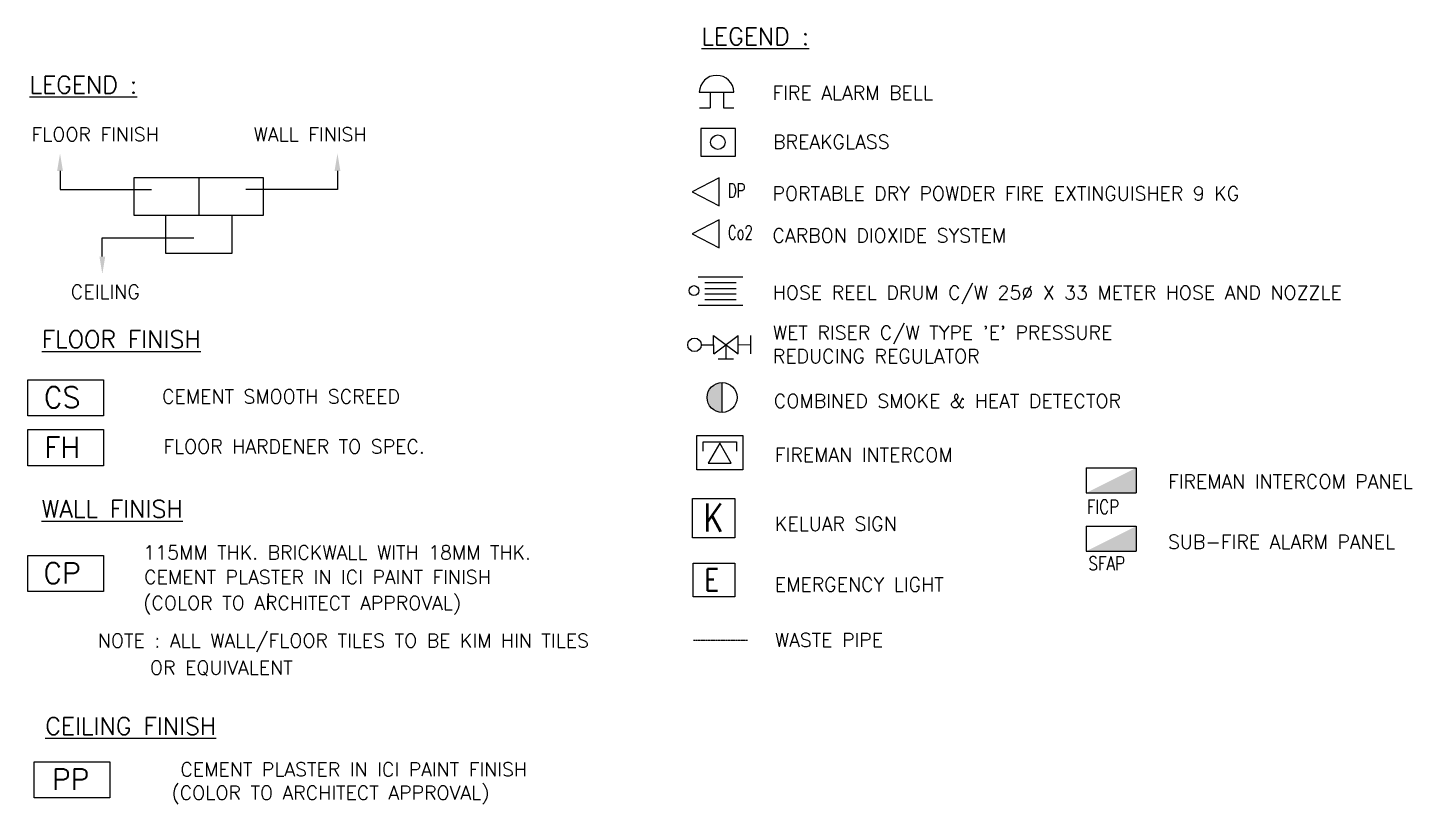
# Model space of a CAD drawing. Header units: millimetres. Extents: x -312260 to 194620, y -310600 to 21683.
# Drawn here: x -297149 to -277187, y -42354 to -31165 of the extents above; entities that cross this region are included whole.
import ezdxf
from ezdxf.enums import TextEntityAlignment as Align

# ---------------------------------------------------------------- set-up
doc = ezdxf.new("R2010")
doc.units = ezdxf.units.MM
doc.header["$LTSCALE"] = 5
doc.header["$MEASUREMENT"] = 0
doc.linetypes.add('DASHDOT2', pattern=[0.5, 0.25, -0.125, 0, -0.125])
doc.linetypes.add('HIDDEN', pattern=[0.375, 0.25, -0.125])
for name, color, linetype in [('-FF', 240, 'Continuous'), ('BOMBA', 7, 'Continuous'), ('LEG-T', 7, 'Continuous'), ('LINE', 7, 'Continuous'), ('TEXT', 7, 'Continuous')]:
    doc.layers.add(name, color=color, linetype=linetype)
doc.styles.add('E', font='ROMANS.SHX', dxfattribs={"width": 0.9})
doc.styles.add('S100', font='ROMANS.shx', dxfattribs={"height": 200})
doc.styles.add('STANDARDS', font='simplex.shx')
doc.styles.add('STYLE1', font='ROMANS.SHX', dxfattribs={"width": 0.8})

# ---------------------------------------------------------------- blocks, each defined once
blk = doc.blocks.new('FCC')
at = {"layer": '-FF', "ltscale": 10}
for p, q in [((-423, 252), (-282, 252)), ((-423, -254), (-423, 252)), ((-282, -254), (-423, -254))]:
    blk.add_line(p, q, dxfattribs=at)
at = {"layer": '-FF', "color": 3, "ltscale": 10}
blk.add_lwpolyline([(-523, 351), (0, 351), (0, -351), (-523, -351)], close=True, dxfattribs=at)
at = {"layer": '-FF', "ltscale": 10}
blk.add_lwpolyline([(-403, -1), (-100, -176), (-100, 174)], close=True, dxfattribs=at)
blk = doc.blocks.new('K')
at = {"layer": 'BOMBA', "color": 6}
blk.add_lwpolyline([(0, 353), (381, 353), (381, 0), (0, 0)], close=True, dxfattribs=at)
at = {"layer": 'BOMBA', "color": 1, "style": 'E', "width": 0.8}
blk.add_text('K', height=250, dxfattribs=at).set_placement((97, 57))

msp = doc.modelspace()

# ---------------------------------------------------------------- hatches: boundary and pattern name
at = {"layer": '-FF'}
for points in [[(-287138.1, -36276.9, 0.4142136), (-287353.9, -36492.7, 0.4142136), (-287138.1, -36708.4)], [(-281169.5, -37868.2), (-281169.5, -37508.2), (-281889.5, -37868.2)], [(-281169.5, -38709.2), (-281169.5, -38349.2), (-281889.5, -38709.2)]]:
    msp.add_hatch(color=256, dxfattribs=at).paths.add_polyline_path(points)

# ---------------------------------------------------------------- linework, layer by layer
for p, q in [((-287466.9, -32093.6), (-286967, -32093.6)), ((-287307.7, -32093.6), (-287307.7, -32317.4)), ((-287115.9, -32093.6), (-287115.9, -32317.4)), ((-287462.4, -32317.4), (-287307.7, -32317.4)), ((-287115.9, -32317.4), (-286967.4, -32317.4)), ((-287178.8, -33329.4), (-287569.6, -33529.7)), ((-287569.6, -33529.7), (-287178.8, -33730)), ((-287178.8, -33934), (-287569.6, -34134.3)), ((-287569.6, -34134.3), (-287178.8, -34334.6)), ((-286839.4, -34759.7), (-287480.3, -34759.7)), ((-286933.6, -34840.7), (-287386.1, -34840.7)), ((-286933.6, -34925.1), (-287386.1, -34925.1)), ((-286933.6, -35006.1), (-287386.1, -35006.1)), ((-286933.6, -35087.1), (-287386.1, -35087.1)), ((-286839.4, -35168.1), (-287480.3, -35168.1)), ((-287258.8, -35863.6), (-287259.6, -35599.8)), ((-287259.6, -35599.8), (-286907.4, -35862.5)), ((-287258.8, -35863.6), (-286908.2, -35598.7)), ((-287083.5, -35731.1), (-287083.5, -35935.1)), ((-286907.4, -35862.5), (-286908.2, -35598.7)), ((-286907.8, -35732.3), (-286721.6, -35731.7)), ((-286721.2, -35861.9), (-286722, -35598.1)), ((-287438.6, -35733.9), (-287259.2, -35733.4)), ((-287192.3, -35935.1), (-286974.7, -35935.1)), ((-287138.1, -36708.4), (-287138.1, -36276.9)), ((-281889.5, -37508.2), (-281169.5, -37508.2)), ((-281889.5, -37508.2), (-281889.5, -37868.2)), ((-281169.5, -37508.2), (-281169.5, -37868.2)), ((-281889.5, -37868.2), (-281169.5, -37868.2)), ((-281889.5, -38349.2), (-281169.5, -38349.2)), ((-281889.5, -38349.2), (-281889.5, -38709.2)), ((-281169.5, -38349.2), (-281169.5, -38709.2)), ((-281889.5, -38709.2), (-281169.5, -38709.2))]:
    msp.add_line(p, q, dxfattribs=at)
msp.add_lwpolyline([(-286946, -33015.8), (-286946, -32615.2), (-287444.6, -32615.2), (-287444.6, -33015.8)], close=True, dxfattribs=at)
for points in [[(-287178.8, -33730), (-287178.8, -33329.4)], [(-287178.8, -34334.6), (-287178.8, -33934)]]:
    msp.add_lwpolyline(points, dxfattribs=at)
for centre, radius in [((-287198.2, -32814.6), 104.5), ((-287542.9, -34953), 71.4), ((-287536.1, -35733.9), 97.5), ((-287138.1, -36492.7), 215.7)]:
    msp.add_circle(centre, radius, dxfattribs=at)
msp.add_arc((-287216.9, -32101.7), 250.1, 1.85513, 178.14487, dxfattribs=at)
for p, q in [((-294682.6, -33324.3), (-294682.6, -33871.8)), ((-294207.6, -33871.8), (-294207.6, -34419.3))]:
    msp.add_line(p, q)
at = {"layer": 'BOMBA', "color": 6}
msp.add_lwpolyline([(-287554.5, -38880.3), (-286954, -38880.3), (-286954, -39362.9), (-287554.5, -39362.9)], close=True, dxfattribs=at)
at = {"layer": 'LEG-T', "color": 7}
for p, q in [((-296682.6, -33228.3), (-296682.6, -33497)), ((-292682.6, -33228.3), (-292682.6, -33497)), ((-296682.6, -33497), (-295363.4, -33497)), ((-292682.6, -33497), (-294001.9, -33497)), ((-296072.9, -34462.7), (-296072.9, -34194)), ((-296072.9, -34194), (-294753.7, -34194))]:
    msp.add_line(p, q, dxfattribs=at)
at = {"layer": 'LEG-T'}
for p, q in [((-295612.2, -33324.3), (-293753.1, -33324.3)), ((-295612.2, -33871.8), (-295612.2, -33324.3)), ((-293753.1, -33324.3), (-293753.1, -33871.8)), ((-293753.1, -33871.8), (-295612.2, -33871.8)), ((-295157.6, -34419.3), (-295157.6, -33871.8)), ((-294207.6, -34419.3), (-295157.6, -34419.3))]:
    msp.add_line(p, q, dxfattribs=at)
for points in [[(-297149, -36237.3), (-296056.6, -36237.3), (-296056.6, -36756.4), (-297149, -36756.4)], [(-297149, -36956.4), (-296056.6, -36956.4), (-296056.6, -37475.5), (-297149, -37475.5)], [(-297149, -38769.6), (-296056.6, -38769.6), (-296056.6, -39288.7), (-297149, -39288.7)], [(-297055.6, -41741.4), (-295963.3, -41741.4), (-295963.3, -42260.5), (-297055.6, -42260.5)]]:
    msp.add_lwpolyline(points, close=True, dxfattribs=at)
at = {"layer": 'LEG-T', "color": 7}
for points in [[(-296641, -33228.3), (-296724.3, -33228.3), (-296682.6, -32978.3)], [(-292724.3, -33228.3), (-292641, -33228.3), (-292682.6, -32978.3)], [(-296031.3, -34462.7), (-296114.6, -34462.7), (-296072.9, -34712.7)]]:
    msp.add_solid(points, dxfattribs=at)
at = {"layer": 'LINE'}
msp.add_line((-293675.5, -39536), (-293675.5, -39316.1), dxfattribs=at)
at = {"layer": 'TEXT', "color": 2, "linetype": 'DASHDOT2', "ltscale": 0.75}
msp.add_lwpolyline([(-287548.1, -39988.6), (-286768.6, -39988.6)], dxfattribs=at)

# ---------------------------------------------------------------- block references
at = {"layer": '-FF', "ltscale": 10, "xscale": 0.9492054156422682, "yscale": 0.9492054156422682, "zscale": 0.9492054, "rotation": 270}
msp.add_blockref('FCC', (-287170, -37534.7), dxfattribs=at)
at = {"layer": 'BOMBA', "color": 9, "xscale": 1.599999999998545, "yscale": 1.600000000000364, "zscale": 1.6}
msp.add_blockref('K', (-287564.2, -38513.7), dxfattribs=at)

# ---------------------------------------------------------------- texts
at = {"layer": '-FF', "style": 'STANDARDS', "width": 0.7}
for s, p in [('DP', (-287054.6, -33611.7)), ('Co2', (-287054.6, -34216.3))]:
    msp.add_text(s, height=200, dxfattribs=at).set_placement(p)
at = {"layer": '-FF', "color": 1, "linetype": 'HIDDEN', "style": 'E', "width": 0.8}
msp.add_text('E', height=320, dxfattribs=at).set_placement((-287389.6, -39280.8))
at = {"layer": 'LEG-T', "color": 2, "ltscale": 10}
for s, height, style, p in [('%%ULEGEND :', 250, 'S100', (-286659.7, -31290.3, 1943.7)), ('%%ULEGEND :', 250, 'S100', (-296345.7, -31987.8, 1943.7)), ('%%UFLOOR FINISH', 250, 'S100', (-295800.6, -35654.8, 1943.7)), ('CS', 300, 'STYLE1', (-296653.1, -36491, 1943.7)), ('FH', 300, 'STYLE1', (-296653.1, -37210.1, 1943.7)), ('%%UWALL FINISH', 250, 'S100', (-295931, -38098.5, 1943.7)), ('CP', 300, 'STYLE1', (-296653.1, -39023.3, 1943.7)), ('NOTE : ALL WALL/FLOOR TILES TO BE KIM HIN TILES', 200, 'S100', (-292597.3, -40010.4, 1943.7)), ('OR EQUIVALENT', 200, 'S100', (-294357.8, -40394.7, 1943.7)), ('%%UCEILING FINISH', 250, 'S100', (-295662.7, -41227, 1943.7)), ('PP', 300, 'STYLE1', (-296530.6, -41995.1, 1943.7))]:
    msp.add_text(s, height=height, dxfattribs=dict(at, style=style)).set_placement(p, align=Align.MIDDLE)
at = {"layer": 'TEXT', "style": 'S100'}
for s, p in [('FIRE ALARM BELL', (-286411, -32203.1)), ('BREAKGLASS', (-286402.3, -32909.7)), ('PORTABLE DRY POWDER FIRE EXTINGUISHER 9 KG', (-286411.1, -33653.9)), ('CARBON DIOXIDE SYSTEM', (-286411.1, -34258.5)), ('HOSE REEL DRUM C/W 25%%C X 33 METER HOSE AND NOZZLE', (-286406.4, -35082.2)), ("WET RISER C/W TYPE 'E' PRESSURE", (-286406.4, -35658.4)), ('REDUCING REGULATOR', (-286406.4, -35998.9)), ('COMBINED SMOKE & HEAT DETECTOR', (-286391.4, -36643.2)), ('FIREMAN INTERCOM', (-286377, -37418.2)), ('FIREMAN INTERCOM PANEL', (-280709.5, -37802.6)), ('KELUAR SIGN', (-286377, -38411.7)), ('SUB-FIRE ALARM PANEL', (-280709.5, -38672.7)), ('115MM THK. BRICKWALL WITH 18MM THK.', (-295481.4, -38827.7, 1943.7)), ('CEMENT PLASTER IN ICI PAINT FINISH ', (-295470.6, -39179.2, 1943.7)), ('EMERGENCY LIGHT', (-286377, -39286.5)), ('(COLOR TO ARCHITECT APPROVAL)', (-295485.3, -39553.6, 1943.7)), ('WASTE PIPE', (-286377, -40086.8))]:
    msp.add_text(s, height=200, dxfattribs=at).set_placement(p)
for s, p in [('FLOOR FINISH', (-296177.1, -32701.6, 1943.7)), ('WALL FINISH', (-293078.6, -32701.6, 1943.7)), ('CEILING', (-296029.5, -34970.7, 1943.7)), ('CEMENT SMOOTH SCREED', (-293498.3, -36478.5, 1943.7)), ('FLOOR HARDENER TO SPEC.', (-293308.3, -37197.7, 1943.7)), ('CEMENT PLASTER IN ICI PAINT FINISH ', (-292380.8, -41851, 1943.7)), ('(COLOR TO ARCHITECT APPROVAL)', (-292784.5, -42201.5, 1943.7))]:
    msp.add_text(s, height=200, dxfattribs=at).set_placement(p, align=Align.MIDDLE)
at = {"layer": 'TEXT', "color": 7, "style": 'S100', "width": 0.8}
for s, p in [('FICP', (-281878.8, -38167.2)), ('SFAP', (-281855.9, -38982.7))]:
    msp.add_text(s, height=200, dxfattribs=at).set_placement(p)

doc.saveas('drawing.dxf')
